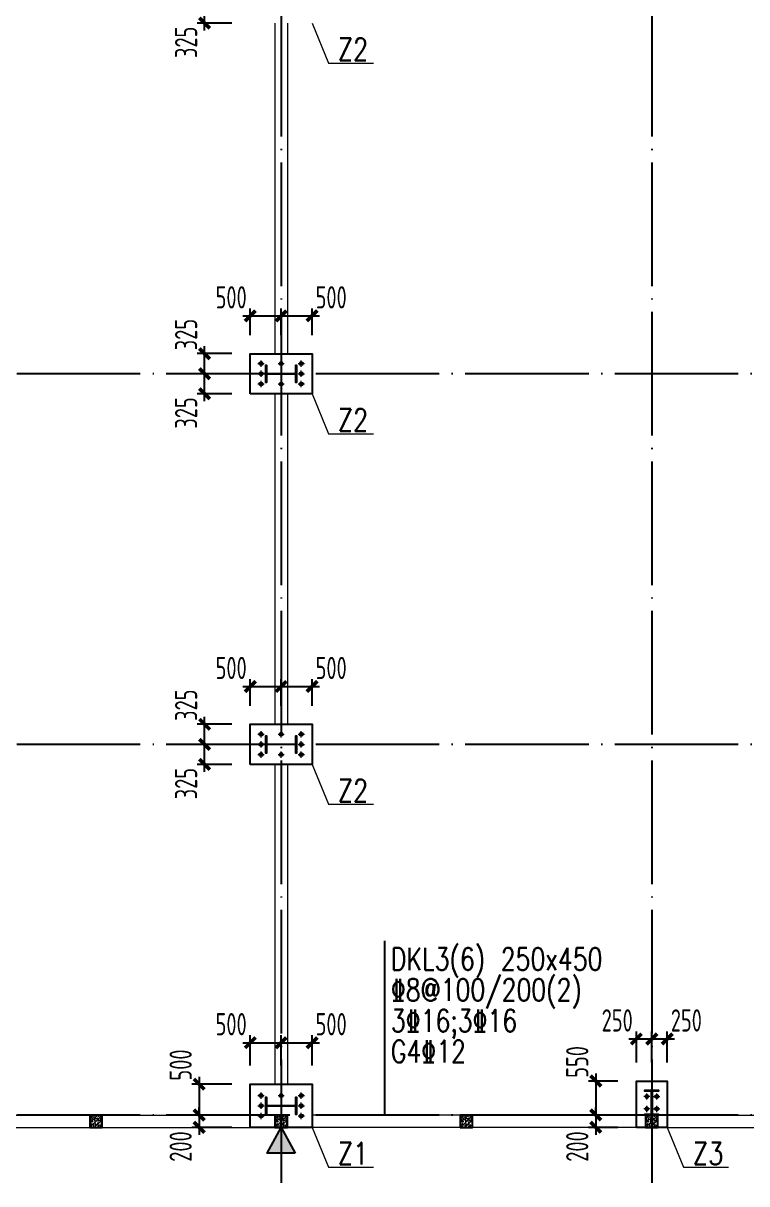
# Model space of a CAD drawing. Extents: x -1389621 to 57380, y -92505 to 283644.
# Drawn here: x -432118 to -420404, y 75953 to 94742 of the extents above; entities that cross this region are included whole.
import ezdxf
from ezdxf.enums import TextEntityAlignment as Align

# ---------------------------------------------------------------- set-up
doc = ezdxf.new("R2010")
doc.units = 0
doc.header["$LTSCALE"] = 100
doc.header["$MEASUREMENT"] = 0
doc.linetypes.add('CENTERX2', pattern=[101.6, 63.5, -12.7, 12.7, -12.7])
doc.linetypes.add('DOTE', pattern=[2.42, 2, -0.2, 0.02, -0.2])
doc.layers.get('0').update_dxf_attribs({"linetype": 'CONTINUOUS'})
doc.layers.get('Defpoints').update_dxf_attribs({"linetype": 'CONTINUOUS'})
for name, color, linetype in [('11000', 4, 'CONTINUOUS'), ('52', 2, 'CONTINUOUS'), ('708', 2, 'CONTINUOUS'), ('DIM', 3, 'CONTINUOUS'), ('DOTE', 1, 'DOTE'), ('HIDE_BEAMDIMMASS', 2, 'CONTINUOUS'), ('PUB_DIM', 3, 'CONTINUOUS'), ('基础', 41, 'CONTINUOUS'), ('柱子', 3, 'CONTINUOUS'), ('短柱', 2, 'CONTINUOUS')]:
    doc.layers.add(name, color=color, linetype=linetype)
for name, color, linetype, lineweight in [('HATCH', 254, 'CONTINUOUS', 0), ('PUB_TEXT', 7, 'CONTINUOUS', 15), ('轴线', 1, 'CENTERX2', 13)]:
    doc.layers.add(name, color=color, linetype=linetype, lineweight=lineweight)
doc.styles.add('hztxt', font='txt', dxfattribs={"width": 0.7, "height": 10, "bigfont": 'hztxt.shx'})
doc.styles.get("Standard").update_dxf_attribs({"font": 'txt', "height": 3, "bigfont": 'hztxt'})
doc.styles.add('TSSD_Dimension', font='tssdeng.shx', dxfattribs={"width": 0.7, "bigfont": 'hztxt.shx'})
doc.dimstyles.new('TSSD_100_100', dxfattribs={"dimtxt": 300, "dimasz": 100, "dimexe": 100, "dimexo": 250, "dimgap": 100, "dimtad": 1, "dimdec": 0, "dimzin": 0, "dimdsep": 46, "dimtxsty": 'TSSD_Dimension', "dimblk": 'ARCHTICK', "dimblk1": 'ARCHTICK', "dimblk2": 'ARCHTICK', "dimcen": 0, "dimdle": 100, "dimclrt": 7, "dimadec": 0, "dimazin": 0, "dimtfac": 1, "dimtdec": 0, "dimtix": 1, "dimtmove": 2, "dimatfit": 3, "dimfxl": 0, "dimtolj": 1, "dimtzin": 0, "dimarcsym": 0})

# ---------------------------------------------------------------- blocks, each defined once
blk = doc.blocks.new('A$C79C65598')
at = {"layer": 'HATCH'}
h = blk.add_hatch(dxfattribs=at)
h.set_pattern_fill('ARMORED', color=256, scale=10, style=0)
h.set_pattern_definition([(50, (641896.94, 32926.137), (71.726018, -6.2752135), [7.5, -82.5]), (355, (641896.94, 32926.14), (-13.875133, 75.219213), [6, -66]), (100.4514, (641902.915, 32925.614), (57.850938, 68.943954), [6.374019, -70.114211]), (46.1842, (641896.94, 32946.14), (106.724105, -16.551901), [11.25, -123.75]), (96.6356, (641905.83, 32944.76), (93.46627, 97.411787), [9.561029, -105.1713]), (351.1842, (641896.94, 32946.14), (93.466195, 97.41186), [9, -99]), (21, (641906.94, 32941.137), (59.690705, -40.261889), [7.5, -82.5]), (326, (641906.94, 32941.14), (24.331533, 72.5150045), [6, -66]), (71.4514, (641911.91, 32937.78), (84.022263, 32.25305), [6.374019, -70.114211]), (37.5, (641896.938, 32926.137), (1.2159855, 33.2893854), [0, -65.2, 0, -67, 0, -66.25]), (7.5, (641896.938, 32926.137), (26.3069537, 39.4411712), [0, -38.2, 0, -63.7, 0, -25.25]), (327.5, (641874.638, 32926.137), (53.3822436, -2.2554872), [0, -25, 0, -78, 0, -103.5]), (317.5, (641864.64, 32926.137), (58.318617, 10.0104982), [0, -32.5, 0, -51.8, 0, -73.5]), (45, (641896.94, 32926.137), (-35.355339, 35.355339), [])])
h.paths.add_polyline_path([(14700, 0), (14900, 0), (14900, 200), (14700, 200)])
h = blk.add_hatch(dxfattribs=at)
h.set_pattern_fill('ARMORED', color=256, scale=10, style=0)
h.set_pattern_definition([(50, (644896.94, 32926.137), (71.726018, -6.2752135), [7.5, -82.5]), (355, (644896.94, 32926.14), (-13.875133, 75.219213), [6, -66]), (100.4514, (644902.915, 32925.614), (57.850938, 68.943954), [6.374019, -70.114211]), (46.1842, (644896.94, 32946.14), (106.724105, -16.551901), [11.25, -123.75]), (96.6356, (644905.83, 32944.76), (93.46627, 97.411787), [9.561029, -105.1713]), (351.1842, (644896.94, 32946.14), (93.466195, 97.41186), [9, -99]), (21, (644906.94, 32941.137), (59.690705, -40.261889), [7.5, -82.5]), (326, (644906.94, 32941.14), (24.331533, 72.5150045), [6, -66]), (71.4514, (644911.91, 32937.78), (84.022263, 32.25305), [6.374019, -70.114211]), (37.5, (644896.938, 32926.137), (1.2159855, 33.2893854), [0, -65.2, 0, -67, 0, -66.25]), (7.5, (644896.938, 32926.137), (26.3069537, 39.4411712), [0, -38.2, 0, -63.7, 0, -25.25]), (327.5, (644874.638, 32926.137), (53.3822436, -2.2554872), [0, -25, 0, -78, 0, -103.5]), (317.5, (644864.64, 32926.137), (58.318617, 10.0104982), [0, -32.5, 0, -51.8, 0, -73.5]), (45, (644896.94, 32926.137), (-35.355339, 35.355339), [])])
h.paths.add_polyline_path([(17700, 0), (17900, 0), (17900, 200), (17700, 200)])
h = blk.add_hatch(dxfattribs=at)
h.set_pattern_fill('ARMORED', color=256, scale=10, style=0)
h.set_pattern_definition([(50, (647896.94, 32926.137), (71.726018, -6.2752135), [7.5, -82.5]), (355, (647896.94, 32926.14), (-13.875133, 75.219213), [6, -66]), (100.4514, (647902.915, 32925.614), (57.850938, 68.943954), [6.374019, -70.114211]), (46.1842, (647896.94, 32946.14), (106.724105, -16.551901), [11.25, -123.75]), (96.6356, (647905.83, 32944.76), (93.46627, 97.411787), [9.561029, -105.1713]), (351.1842, (647896.94, 32946.14), (93.466195, 97.41186), [9, -99]), (21, (647906.94, 32941.137), (59.690705, -40.261889), [7.5, -82.5]), (326, (647906.94, 32941.14), (24.331533, 72.5150045), [6, -66]), (71.4514, (647911.91, 32937.78), (84.022263, 32.25305), [6.374019, -70.114211]), (37.5, (647896.938, 32926.137), (1.2159855, 33.2893854), [0, -65.2, 0, -67, 0, -66.25]), (7.5, (647896.938, 32926.137), (26.3069537, 39.4411712), [0, -38.2, 0, -63.7, 0, -25.25]), (327.5, (647874.638, 32926.137), (53.3822436, -2.2554872), [0, -25, 0, -78, 0, -103.5]), (317.5, (647864.64, 32926.137), (58.318617, 10.0104982), [0, -32.5, 0, -51.8, 0, -73.5]), (45, (647896.94, 32926.137), (-35.355339, 35.355339), [])])
h.paths.add_polyline_path([(20700, 0), (20900, 0), (20900, 200), (20700, 200)])
h = blk.add_hatch(dxfattribs=at)
h.set_pattern_fill('ARMORED', color=256, scale=10, style=0)
h.set_pattern_definition([(50, (650896.94, 32926.137), (71.726018, -6.2752135), [7.5, -82.5]), (355, (650896.94, 32926.14), (-13.875133, 75.219213), [6, -66]), (100.4514, (650902.915, 32925.614), (57.850938, 68.943954), [6.374019, -70.114211]), (46.1842, (650896.94, 32946.14), (106.724105, -16.551901), [11.25, -123.75]), (96.6356, (650905.83, 32944.76), (93.46627, 97.411787), [9.561029, -105.1713]), (351.1842, (650896.94, 32946.14), (93.466195, 97.41186), [9, -99]), (21, (650906.94, 32941.137), (59.690705, -40.261889), [7.5, -82.5]), (326, (650906.94, 32941.14), (24.331533, 72.5150045), [6, -66]), (71.4514, (650911.91, 32937.78), (84.022263, 32.25305), [6.374019, -70.114211]), (37.5, (650896.938, 32926.137), (1.2159855, 33.2893854), [0, -65.2, 0, -67, 0, -66.25]), (7.5, (650896.938, 32926.137), (26.3069537, 39.4411712), [0, -38.2, 0, -63.7, 0, -25.25]), (327.5, (650874.638, 32926.137), (53.3822436, -2.2554872), [0, -25, 0, -78, 0, -103.5]), (317.5, (650864.64, 32926.137), (58.318617, 10.0104982), [0, -32.5, 0, -51.8, 0, -73.5]), (45, (650896.94, 32926.137), (-35.355339, 35.355339), [])])
h.paths.add_polyline_path([(23700, 0), (23900, 0), (23900, 200), (23700, 200)])
at = {"layer": '708'}
for points in [[(14700, 0), (14900, 0), (14900, 200), (14700, 200)], [(17700, 0), (17900, 0), (17900, 200), (17700, 200)], [(20700, 0), (20900, 0), (20900, 200), (20700, 200)], [(23700, 0), (23900, 0), (23900, 200), (23700, 200)]]:
    blk.add_lwpolyline(points, close=True, dxfattribs=at)
blk = doc.blocks.new('_ArchTick')
at = {"color": 0, "linetype": 'ByBlock'}
blk.add_lwpolyline([(-0.71, -0.71, 0.5, 0.5, 0), (0.71, 0.71, 0.5, 0.5, 0)], format="xyseb", dxfattribs=at)
blk = doc.blocks.new('*D1898')
at = {"layer": 'Defpoints', "color": 0, "ltscale": 100}
for p in [(-422192, 77617), (-422849, 77067), (-422192, 77067)]:
    blk.add_point(p, dxfattribs=at)
at = {"layer": 'DIM', "color": 0, "lineweight": -2, "ltscale": 100}
for p, q in [((-422492, 77617), (-422969, 77617)), ((-422849, 77737), (-422849, 76947)), ((-422492, 77067), (-422969, 77067))]:
    blk.add_line(p, q, dxfattribs=at)
at = {"layer": 'DIM', "color": 0, "lineweight": -2, "ltscale": 100, "xscale": 120, "yscale": 120, "zscale": 120}
for p, rotation in [((-422849, 77617), 90), ((-422849, 77067), 270)]:
    blk.add_blockref('_ArchTick', p, dxfattribs=dict(at, rotation=rotation))
at = {"layer": 'DIM', "color": 7, "ltscale": 100, "insert": (-423149, 77926), "char_height": 360, "attachment_point": 5, "rotation": 90, "style": 'TSSD_Dimension'}
blk.add_mtext('\\A1;550', dxfattribs=at)
blk = doc.blocks.new('*D1899')
at = {"layer": 'Defpoints', "color": 0, "ltscale": 100}
for p in [(-421692, 78298), (-421942, 77617), (-421692, 77617)]:
    blk.add_point(p, dxfattribs=at)
at = {"layer": 'DIM', "color": 0, "lineweight": -2, "ltscale": 100}
for p, q in [((-421942, 77917), (-421942, 78418)), ((-421692, 77917), (-421692, 78418)), ((-422062, 78298), (-421572, 78298))]:
    blk.add_line(p, q, dxfattribs=at)
at = {"layer": 'DIM', "color": 0, "lineweight": -2, "ltscale": 100, "xscale": 120, "yscale": 120, "zscale": 120, "rotation": 180}
blk.add_blockref('_ArchTick', (-421942, 78298), dxfattribs=at)
at = {"layer": 'DIM', "color": 0, "lineweight": -2, "ltscale": 100, "xscale": 120, "yscale": 120, "zscale": 120}
blk.add_blockref('_ArchTick', (-421692, 78298), dxfattribs=at)
at = {"layer": 'DIM', "color": 7, "ltscale": 100, "insert": (-421383, 78598), "char_height": 360, "attachment_point": 5, "style": 'TSSD_Dimension'}
blk.add_mtext('\\A1;250', dxfattribs=at)
blk = doc.blocks.new('*D1900')
at = {"layer": 'Defpoints', "color": 0, "ltscale": 100}
for p in [(-421942, 78298), (-422192, 77617), (-421942, 77617)]:
    blk.add_point(p, dxfattribs=at)
at = {"layer": 'DIM', "color": 0, "lineweight": -2, "ltscale": 100}
for p, q in [((-422192, 77917), (-422192, 78418)), ((-421942, 77917), (-421942, 78418)), ((-422312, 78298), (-421822, 78298))]:
    blk.add_line(p, q, dxfattribs=at)
at = {"layer": 'DIM', "color": 0, "lineweight": -2, "ltscale": 100, "xscale": 120, "yscale": 120, "zscale": 120, "rotation": 180}
blk.add_blockref('_ArchTick', (-422192, 78298), dxfattribs=at)
at = {"layer": 'DIM', "color": 0, "lineweight": -2, "ltscale": 100, "xscale": 120, "yscale": 120, "zscale": 120}
blk.add_blockref('_ArchTick', (-421942, 78298), dxfattribs=at)
at = {"layer": 'DIM', "color": 7, "ltscale": 100, "insert": (-422502, 78598), "char_height": 360, "attachment_point": 5, "style": 'TSSD_Dimension'}
blk.add_mtext('\\A1;250', dxfattribs=at)
blk = doc.blocks.new('*D1901')
at = {"layer": 'Defpoints', "color": 0, "ltscale": 100}
for p in [(-422192, 77067), (-422849, 76867), (-422192, 76867)]:
    blk.add_point(p, dxfattribs=at)
at = {"layer": 'DIM', "color": 0, "lineweight": -2, "ltscale": 100}
for p, q in [((-422492, 77067), (-422969, 77067)), ((-422849, 77067), (-422849, 77187)), ((-422849, 77067), (-422849, 76867)), ((-422492, 76867), (-422969, 76867)), ((-422849, 76867), (-422849, 76747))]:
    blk.add_line(p, q, dxfattribs=at)
at = {"layer": 'DIM', "color": 0, "lineweight": -2, "ltscale": 100, "xscale": 120, "yscale": 120, "zscale": 120}
for p, rotation in [((-422849, 77067), 270), ((-422849, 76867), 90)]:
    blk.add_blockref('_ArchTick', p, dxfattribs=dict(at, rotation=rotation))
at = {"layer": 'DIM', "color": 7, "ltscale": 100, "insert": (-423149, 76557), "char_height": 360, "attachment_point": 5, "rotation": 90, "style": 'TSSD_Dimension'}
blk.add_mtext('\\A1;200', dxfattribs=at)
blk = doc.blocks.new('*D1962')
at = {"layer": 'Defpoints', "color": 0, "ltscale": 100}
for p in [(-428442, 77567), (-429270, 77067), (-428442, 77067)]:
    blk.add_point(p, dxfattribs=at)
at = {"layer": 'DIM', "color": 0, "lineweight": -2, "ltscale": 100}
for p, q in [((-429270, 77687), (-429270, 76947)), ((-428742, 77567), (-429390, 77567)), ((-428742, 77067), (-429390, 77067))]:
    blk.add_line(p, q, dxfattribs=at)
at = {"layer": 'DIM', "color": 0, "lineweight": -2, "ltscale": 100, "xscale": 120, "yscale": 120, "zscale": 120}
for p, rotation in [((-429270, 77567), 90), ((-429270, 77067), 270)]:
    blk.add_blockref('_ArchTick', p, dxfattribs=dict(at, rotation=rotation))
at = {"layer": 'DIM', "color": 7, "ltscale": 100, "insert": (-429570, 77876), "char_height": 360, "attachment_point": 5, "rotation": 90, "style": 'TSSD_Dimension'}
blk.add_mtext('\\A1;500', dxfattribs=at)
blk = doc.blocks.new('*D1963')
at = {"layer": 'Defpoints', "color": 0, "ltscale": 100}
for p in [(-427442, 78237), (-427942, 77567), (-427442, 77567)]:
    blk.add_point(p, dxfattribs=at)
at = {"layer": 'DIM', "color": 0, "lineweight": -2, "ltscale": 100}
for p, q in [((-427942, 77867), (-427942, 78357)), ((-427442, 77867), (-427442, 78357)), ((-428062, 78237), (-427322, 78237))]:
    blk.add_line(p, q, dxfattribs=at)
at = {"layer": 'DIM', "color": 0, "lineweight": -2, "ltscale": 100, "xscale": 120, "yscale": 120, "zscale": 120, "rotation": 180}
blk.add_blockref('_ArchTick', (-427942, 78237), dxfattribs=at)
at = {"layer": 'DIM', "color": 0, "lineweight": -2, "ltscale": 100, "xscale": 120, "yscale": 120, "zscale": 120}
blk.add_blockref('_ArchTick', (-427442, 78237), dxfattribs=at)
at = {"layer": 'DIM', "color": 7, "ltscale": 100, "insert": (-427133, 78537), "char_height": 360, "attachment_point": 5, "style": 'TSSD_Dimension'}
blk.add_mtext('\\A1;500', dxfattribs=at)
blk = doc.blocks.new('*D1964')
at = {"layer": 'Defpoints', "color": 0, "ltscale": 100}
for p in [(-428442, 77067), (-429270, 76867), (-428442, 76867)]:
    blk.add_point(p, dxfattribs=at)
at = {"layer": 'DIM', "color": 0, "lineweight": -2, "ltscale": 100}
for p, q in [((-428742, 77067), (-429390, 77067)), ((-429270, 77067), (-429270, 77187)), ((-429270, 77067), (-429270, 76867)), ((-428742, 76867), (-429390, 76867)), ((-429270, 76867), (-429270, 76747))]:
    blk.add_line(p, q, dxfattribs=at)
at = {"layer": 'DIM', "color": 0, "lineweight": -2, "ltscale": 100, "xscale": 120, "yscale": 120, "zscale": 120}
for p, rotation in [((-429270, 77067), 270), ((-429270, 76867), 90)]:
    blk.add_blockref('_ArchTick', p, dxfattribs=dict(at, rotation=rotation))
at = {"layer": 'DIM', "color": 7, "ltscale": 100, "insert": (-429570, 76557), "char_height": 360, "attachment_point": 5, "rotation": 90, "style": 'TSSD_Dimension'}
blk.add_mtext('\\A1;200', dxfattribs=at)
blk = doc.blocks.new('*D1965')
at = {"layer": 'Defpoints', "color": 0, "ltscale": 100}
for p in [(-427942, 78237), (-428442, 77567), (-427942, 77567)]:
    blk.add_point(p, dxfattribs=at)
at = {"layer": 'DIM', "color": 0, "lineweight": -2, "ltscale": 100}
for p, q in [((-428442, 77867), (-428442, 78357)), ((-427942, 77867), (-427942, 78357)), ((-428562, 78237), (-427822, 78237))]:
    blk.add_line(p, q, dxfattribs=at)
at = {"layer": 'DIM', "color": 0, "lineweight": -2, "ltscale": 100, "xscale": 120, "yscale": 120, "zscale": 120, "rotation": 180}
blk.add_blockref('_ArchTick', (-428442, 78237), dxfattribs=at)
at = {"layer": 'DIM', "color": 0, "lineweight": -2, "ltscale": 100, "xscale": 120, "yscale": 120, "zscale": 120}
blk.add_blockref('_ArchTick', (-427942, 78237), dxfattribs=at)
at = {"layer": 'DIM', "color": 7, "ltscale": 100, "insert": (-428752, 78537), "char_height": 360, "attachment_point": 5, "style": 'TSSD_Dimension'}
blk.add_mtext('\\A1;500', dxfattribs=at)
blk = doc.blocks.new('*D1966')
at = {"layer": 'Defpoints', "color": 0, "ltscale": 100}
for p in [(-429182, 83392), (-428442, 83392), (-428442, 83067)]:
    blk.add_point(p, dxfattribs=at)
at = {"layer": 'DIM', "color": 0, "lineweight": -2, "ltscale": 100}
for p, q in [((-429182, 82947), (-429182, 83512)), ((-428742, 83392), (-429302, 83392)), ((-428742, 83067), (-429302, 83067))]:
    blk.add_line(p, q, dxfattribs=at)
at = {"layer": 'DIM', "color": 0, "lineweight": -2, "ltscale": 100, "xscale": 120, "yscale": 120, "zscale": 120}
for p, rotation in [((-429182, 83392), 90), ((-429182, 83067), 270)]:
    blk.add_blockref('_ArchTick', p, dxfattribs=dict(at, rotation=rotation))
at = {"layer": 'DIM', "color": 7, "ltscale": 100, "insert": (-429482, 83701), "char_height": 360, "attachment_point": 5, "rotation": 90, "style": 'TSSD_Dimension'}
blk.add_mtext('\\A1;325', dxfattribs=at)
blk = doc.blocks.new('*D1967')
at = {"layer": 'Defpoints', "color": 0, "ltscale": 100}
for p in [(-427942, 84004), (-428442, 83390), (-427942, 83390)]:
    blk.add_point(p, dxfattribs=at)
at = {"layer": 'DIM', "color": 0, "lineweight": -2, "ltscale": 100}
for p, q in [((-428562, 84004), (-427822, 84004)), ((-428442, 83690), (-428442, 84124)), ((-427942, 83690), (-427942, 84124))]:
    blk.add_line(p, q, dxfattribs=at)
at = {"layer": 'DIM', "color": 0, "lineweight": -2, "ltscale": 100, "xscale": 120, "yscale": 120, "zscale": 120, "rotation": 180}
blk.add_blockref('_ArchTick', (-428442, 84004), dxfattribs=at)
at = {"layer": 'DIM', "color": 0, "lineweight": -2, "ltscale": 100, "xscale": 120, "yscale": 120, "zscale": 120}
blk.add_blockref('_ArchTick', (-427942, 84004), dxfattribs=at)
at = {"layer": 'DIM', "color": 7, "ltscale": 100, "insert": (-428752, 84304), "char_height": 360, "attachment_point": 5, "style": 'TSSD_Dimension'}
blk.add_mtext('\\A1;500', dxfattribs=at)
blk = doc.blocks.new('*D1968')
at = {"layer": 'Defpoints', "color": 0, "ltscale": 100}
for p in [(-429182, 83067), (-428442, 83067), (-428442, 82742)]:
    blk.add_point(p, dxfattribs=at)
at = {"layer": 'DIM', "color": 0, "lineweight": -2, "ltscale": 100}
for p, q in [((-428742, 83067), (-429302, 83067)), ((-429182, 82622), (-429182, 83187)), ((-428742, 82742), (-429302, 82742))]:
    blk.add_line(p, q, dxfattribs=at)
at = {"layer": 'DIM', "color": 0, "lineweight": -2, "ltscale": 100, "xscale": 120, "yscale": 120, "zscale": 120}
for p, rotation in [((-429182, 83067), 90), ((-429182, 82742), 270)]:
    blk.add_blockref('_ArchTick', p, dxfattribs=dict(at, rotation=rotation))
at = {"layer": 'DIM', "color": 7, "ltscale": 100, "insert": (-429482, 82432), "char_height": 360, "attachment_point": 5, "rotation": 90, "style": 'TSSD_Dimension'}
blk.add_mtext('\\A1;325', dxfattribs=at)
blk = doc.blocks.new('*D1969')
at = {"layer": 'Defpoints', "color": 0, "ltscale": 100}
for p in [(-427442, 84004), (-427942, 83390), (-427442, 83390)]:
    blk.add_point(p, dxfattribs=at)
at = {"layer": 'DIM', "color": 0, "lineweight": -2, "ltscale": 100}
for p, q in [((-428062, 84004), (-427322, 84004)), ((-427942, 83690), (-427942, 84124)), ((-427442, 83690), (-427442, 84124))]:
    blk.add_line(p, q, dxfattribs=at)
at = {"layer": 'DIM', "color": 0, "lineweight": -2, "ltscale": 100, "xscale": 120, "yscale": 120, "zscale": 120, "rotation": 180}
blk.add_blockref('_ArchTick', (-427942, 84004), dxfattribs=at)
at = {"layer": 'DIM', "color": 0, "lineweight": -2, "ltscale": 100, "xscale": 120, "yscale": 120, "zscale": 120}
blk.add_blockref('_ArchTick', (-427442, 84004), dxfattribs=at)
at = {"layer": 'DIM', "color": 7, "ltscale": 100, "insert": (-427133, 84304), "char_height": 360, "attachment_point": 5, "style": 'TSSD_Dimension'}
blk.add_mtext('\\A1;500', dxfattribs=at)
blk = doc.blocks.new('*D1970')
at = {"layer": 'Defpoints', "color": 0, "ltscale": 100}
for p in [(-429182, 89392), (-428442, 89392), (-428442, 89067)]:
    blk.add_point(p, dxfattribs=at)
at = {"layer": 'DIM', "color": 0, "lineweight": -2, "ltscale": 100}
for p, q in [((-429182, 88947), (-429182, 89512)), ((-428742, 89392), (-429302, 89392)), ((-428742, 89067), (-429302, 89067))]:
    blk.add_line(p, q, dxfattribs=at)
at = {"layer": 'DIM', "color": 0, "lineweight": -2, "ltscale": 100, "xscale": 120, "yscale": 120, "zscale": 120}
for p, rotation in [((-429182, 89392), 90), ((-429182, 89067), 270)]:
    blk.add_blockref('_ArchTick', p, dxfattribs=dict(at, rotation=rotation))
at = {"layer": 'DIM', "color": 7, "ltscale": 100, "insert": (-429482, 89701), "char_height": 360, "attachment_point": 5, "rotation": 90, "style": 'TSSD_Dimension'}
blk.add_mtext('\\A1;325', dxfattribs=at)
blk = doc.blocks.new('*D1971')
at = {"layer": 'Defpoints', "color": 0, "ltscale": 100}
for p in [(-427942, 90004), (-428442, 89390), (-427942, 89390)]:
    blk.add_point(p, dxfattribs=at)
at = {"layer": 'DIM', "color": 0, "lineweight": -2, "ltscale": 100}
for p, q in [((-428562, 90004), (-427822, 90004)), ((-428442, 89690), (-428442, 90124)), ((-427942, 89690), (-427942, 90124))]:
    blk.add_line(p, q, dxfattribs=at)
at = {"layer": 'DIM', "color": 0, "lineweight": -2, "ltscale": 100, "xscale": 120, "yscale": 120, "zscale": 120, "rotation": 180}
blk.add_blockref('_ArchTick', (-428442, 90004), dxfattribs=at)
at = {"layer": 'DIM', "color": 0, "lineweight": -2, "ltscale": 100, "xscale": 120, "yscale": 120, "zscale": 120}
blk.add_blockref('_ArchTick', (-427942, 90004), dxfattribs=at)
at = {"layer": 'DIM', "color": 7, "ltscale": 100, "insert": (-428752, 90304), "char_height": 360, "attachment_point": 5, "style": 'TSSD_Dimension'}
blk.add_mtext('\\A1;500', dxfattribs=at)
blk = doc.blocks.new('*D1972')
at = {"layer": 'Defpoints', "color": 0, "ltscale": 100}
for p in [(-429182, 89067), (-428442, 89067), (-428442, 88742)]:
    blk.add_point(p, dxfattribs=at)
at = {"layer": 'DIM', "color": 0, "lineweight": -2, "ltscale": 100}
for p, q in [((-428742, 89067), (-429302, 89067)), ((-429182, 88622), (-429182, 89187)), ((-428742, 88742), (-429302, 88742))]:
    blk.add_line(p, q, dxfattribs=at)
at = {"layer": 'DIM', "color": 0, "lineweight": -2, "ltscale": 100, "xscale": 120, "yscale": 120, "zscale": 120}
for p, rotation in [((-429182, 89067), 90), ((-429182, 88742), 270)]:
    blk.add_blockref('_ArchTick', p, dxfattribs=dict(at, rotation=rotation))
at = {"layer": 'DIM', "color": 7, "ltscale": 100, "insert": (-429482, 88432), "char_height": 360, "attachment_point": 5, "rotation": 90, "style": 'TSSD_Dimension'}
blk.add_mtext('\\A1;325', dxfattribs=at)
blk = doc.blocks.new('*D1973')
at = {"layer": 'Defpoints', "color": 0, "ltscale": 100}
for p in [(-427442, 90004), (-427942, 89390), (-427442, 89390)]:
    blk.add_point(p, dxfattribs=at)
at = {"layer": 'DIM', "color": 0, "lineweight": -2, "ltscale": 100}
for p, q in [((-428062, 90004), (-427322, 90004)), ((-427942, 89690), (-427942, 90124)), ((-427442, 89690), (-427442, 90124))]:
    blk.add_line(p, q, dxfattribs=at)
at = {"layer": 'DIM', "color": 0, "lineweight": -2, "ltscale": 100, "xscale": 120, "yscale": 120, "zscale": 120, "rotation": 180}
blk.add_blockref('_ArchTick', (-427942, 90004), dxfattribs=at)
at = {"layer": 'DIM', "color": 0, "lineweight": -2, "ltscale": 100, "xscale": 120, "yscale": 120, "zscale": 120}
blk.add_blockref('_ArchTick', (-427442, 90004), dxfattribs=at)
at = {"layer": 'DIM', "color": 7, "ltscale": 100, "insert": (-427133, 90304), "char_height": 360, "attachment_point": 5, "style": 'TSSD_Dimension'}
blk.add_mtext('\\A1;500', dxfattribs=at)
blk = doc.blocks.new('*D1976')
at = {"layer": 'Defpoints', "color": 0, "ltscale": 100}
for p in [(-429182, 95067), (-428442, 95067), (-428442, 94742)]:
    blk.add_point(p, dxfattribs=at)
at = {"layer": 'DIM', "color": 0, "lineweight": -2, "ltscale": 100}
for p, q in [((-429182, 94622), (-429182, 95187)), ((-428742, 95067), (-429302, 95067)), ((-428742, 94742), (-429302, 94742))]:
    blk.add_line(p, q, dxfattribs=at)
at = {"layer": 'DIM', "color": 0, "lineweight": -2, "ltscale": 100, "xscale": 120, "yscale": 120, "zscale": 120}
for p, rotation in [((-429182, 95067), 90), ((-429182, 94742), 270)]:
    blk.add_blockref('_ArchTick', p, dxfattribs=dict(at, rotation=rotation))
at = {"layer": 'DIM', "color": 7, "ltscale": 100, "insert": (-429482, 94432), "char_height": 360, "attachment_point": 5, "rotation": 90, "style": 'TSSD_Dimension'}
blk.add_mtext('\\A1;325', dxfattribs=at)

msp = doc.modelspace()

# ---------------------------------------------------------------- hatches: boundary and pattern name
h = msp.add_hatch(color=256)
edge = h.paths.add_edge_path()
edge.add_arc((-428267.342, 89231.574), 26, 0, 360)
h = msp.add_hatch(color=256)
edge = h.paths.add_edge_path()
edge.add_arc((-427942.342, 89231.574), 26, 0, 360)
h = msp.add_hatch(color=256)
edge = h.paths.add_edge_path()
edge.add_arc((-427617.342, 89231.574), 26, 0, 360)
h = msp.add_hatch(color=256)
edge = h.paths.add_edge_path()
edge.add_arc((-428267.342, 89066.574), 26, 0, 360)
h = msp.add_hatch(color=256)
edge = h.paths.add_edge_path()
edge.add_arc((-427617.342, 89066.574), 26, 0, 360)
h = msp.add_hatch(color=256)
edge = h.paths.add_edge_path()
edge.add_arc((-428267.342, 88901.574), 26, 0, 360)
h = msp.add_hatch(color=256)
edge = h.paths.add_edge_path()
edge.add_arc((-427942.342, 88901.574), 26, 0, 360)
h = msp.add_hatch(color=256)
edge = h.paths.add_edge_path()
edge.add_arc((-427617.342, 88901.574), 26, 0, 360)
h = msp.add_hatch(color=256)
edge = h.paths.add_edge_path()
edge.add_arc((-428267.342, 83231.574), 26, 0, 360)
h = msp.add_hatch(color=256)
edge = h.paths.add_edge_path()
edge.add_arc((-427942.342, 83231.574), 26, 0, 360)
h = msp.add_hatch(color=256)
edge = h.paths.add_edge_path()
edge.add_arc((-427617.342, 83231.574), 26, 0, 360)
h = msp.add_hatch(color=256)
edge = h.paths.add_edge_path()
edge.add_arc((-428267.342, 83066.574), 26, 0, 360)
h = msp.add_hatch(color=256)
edge = h.paths.add_edge_path()
edge.add_arc((-427617.342, 83066.574), 26, 0, 360)
h = msp.add_hatch(color=256)
edge = h.paths.add_edge_path()
edge.add_arc((-428267.342, 82901.574), 26, 0, 360)
h = msp.add_hatch(color=256)
edge = h.paths.add_edge_path()
edge.add_arc((-427942.342, 82901.574), 26, 0, 360)
h = msp.add_hatch(color=256)
edge = h.paths.add_edge_path()
edge.add_arc((-427617.342, 82901.574), 26, 0, 360)
h = msp.add_hatch(color=256)
edge = h.paths.add_edge_path()
edge.add_arc((-428267.342, 77381.574), 26, 0, 360)
h = msp.add_hatch(color=256)
edge = h.paths.add_edge_path()
edge.add_arc((-427942.342, 77381.574), 26, 0, 360)
h = msp.add_hatch(color=256)
edge = h.paths.add_edge_path()
edge.add_arc((-427617.342, 77381.574), 26, 0, 360)
h = msp.add_hatch(color=256)
edge = h.paths.add_edge_path()
edge.add_arc((-428267.342, 77216.574), 26, 0, 360)
h = msp.add_hatch(color=256)
edge = h.paths.add_edge_path()
edge.add_arc((-427617.342, 77216.574), 26, 0, 360)
h = msp.add_hatch(color=256)
edge = h.paths.add_edge_path()
edge.add_arc((-422022.342, 77366.574), 26, 0, 360)
h = msp.add_hatch(color=256)
edge = h.paths.add_edge_path()
edge.add_arc((-421862.342, 77366.574), 26, 0, 360)
h = msp.add_hatch(color=256)
edge = h.paths.add_edge_path()
edge.add_arc((-428267.342, 77051.574), 26, 0, 360)
h = msp.add_hatch(color=256)
edge = h.paths.add_edge_path()
edge.add_arc((-427942.342, 77051.574), 26, 0, 360)
h = msp.add_hatch(color=256)
edge = h.paths.add_edge_path()
edge.add_arc((-427617.342, 77051.574), 26, 0, 360)
h = msp.add_hatch(color=256)
edge = h.paths.add_edge_path()
edge.add_arc((-422022.342, 77166.574), 26, 0, 360)
h = msp.add_hatch(color=256)
edge = h.paths.add_edge_path()
edge.add_arc((-421862.342, 77166.574), 26, 0, 360)
at = {"layer": '52', "ltscale": 100}
msp.add_hatch(color=256, dxfattribs=at).paths.add_polyline_path([(-427716.229, 76450.747), (-428168.454, 76450.747), (-427942.342, 76866.574)])

# ---------------------------------------------------------------- linework, layer by layer
at = {"layer": '11000'}
for centre in [(-428267.342, 89231.574), (-427942.342, 89231.574), (-427617.342, 89231.574), (-428267.342, 89066.574), (-427617.342, 89066.574), (-428267.342, 88901.574), (-427942.342, 88901.574), (-427617.342, 88901.574), (-428267.342, 83231.574), (-427942.342, 83231.574), (-427617.342, 83231.574), (-428267.342, 83066.574), (-427617.342, 83066.574), (-428267.342, 82901.574), (-427942.342, 82901.574), (-427617.342, 82901.574), (-428267.342, 77381.574), (-427942.342, 77381.574), (-427617.342, 77381.574), (-428267.342, 77216.574), (-427617.342, 77216.574), (-422022.342, 77366.574), (-421862.342, 77366.574), (-428267.342, 77051.574), (-427942.342, 77051.574), (-427617.342, 77051.574), (-422022.342, 77166.574), (-421862.342, 77166.574)]:
    msp.add_circle(centre, 26, dxfattribs=at)
at = {"layer": '52', "ltscale": 100}
msp.add_lwpolyline([(-427716.229, 76450.747), (-428168.454, 76450.747), (-427942.342, 76866.574)], close=True, dxfattribs=at)
at = {"layer": 'DOTE', "linetype": 'DOTE', "ltscale": 10}
for p, q in [((-427942.342, 150566.574), (-427942.342, 75566.574)), ((-421942.342, 150566.574), (-421942.342, 75566.574)), ((-408442.342, 89066.574), (-449864.339, 89066.574)), ((-408442.342, 83066.574), (-449864.339, 83066.574)), ((-408442.342, 77066.574), (-449864.339, 77066.574))]:
    msp.add_line(p, q, dxfattribs=at)
at = {"layer": 'HATCH', "ltscale": 100}
for p, q in [((-428042.342, 94741.574), (-428042.342, 89391.574)), ((-427842.342, 94741.574), (-427842.342, 89391.574)), ((-428042.342, 88741.574), (-428042.342, 83391.574)), ((-427842.342, 88741.574), (-427842.342, 83391.574)), ((-428042.342, 82741.574), (-428042.342, 77566.574)), ((-427842.342, 82741.574), (-427842.342, 77566.574)), ((-433692.342, 77066.574), (-428442.342, 77066.574)), ((-422192.342, 77066.574), (-427442.342, 77066.574)), ((-421692.342, 77066.574), (-416192.342, 77066.574)), ((-433692.342, 76866.574), (-428442.342, 76866.574)), ((-422192.342, 76866.574), (-427442.342, 76866.574)), ((-421692.342, 76866.574), (-416192.342, 76866.574))]:
    msp.add_line(p, q, dxfattribs=at)
at = {"layer": 'HIDE_BEAMDIMMASS'}
msp.add_line((-426263.971, 77066.574), (-426263.971, 79885.021), dxfattribs=at)
at = {"layer": 'PUB_TEXT'}
for p, q in [((-427442.342, 94741.574), (-427178.223, 94096.373)), ((-427178.223, 94096.373), (-426447.867, 94096.373)), ((-427442.342, 88741.574), (-427178.223, 88096.373)), ((-427178.223, 88096.373), (-426447.867, 88096.373)), ((-427442.342, 82741.574), (-427178.223, 82096.373)), ((-427178.223, 82096.373), (-426447.867, 82096.373)), ((-427442.342, 76866.574), (-427178.223, 76221.373)), ((-421692.342, 76866.574), (-421428.223, 76221.373)), ((-427178.223, 76221.373), (-426447.867, 76221.373)), ((-421428.223, 76221.373), (-420697.867, 76221.373))]:
    msp.add_line(p, q, dxfattribs=at)
at = {"layer": '柱子', "ltscale": 100}
for points in [[(-428180.342, 89062.574), (-428180.342, 88926.574), (-428192.342, 88926.574), (-428192.342, 89206.574), (-428180.342, 89206.574), (-428180.342, 89070.574), (-427704.342, 89070.574), (-427704.342, 89206.574), (-427692.342, 89206.574), (-427692.342, 88926.574), (-427704.342, 88926.574), (-427704.342, 89062.574)], [(-428180.342, 83062.574), (-428180.342, 82926.574), (-428192.342, 82926.574), (-428192.342, 83206.574), (-428180.342, 83206.574), (-428180.342, 83070.574), (-427704.342, 83070.574), (-427704.342, 83206.574), (-427692.342, 83206.574), (-427692.342, 82926.574), (-427704.342, 82926.574), (-427704.342, 83062.574)], [(-421938.342, 77078.574), (-421832.342, 77078.574), (-421832.342, 77066.574), (-422052.342, 77066.574), (-422052.342, 77078.574), (-421946.342, 77078.574), (-421946.342, 77454.574), (-422052.342, 77454.574), (-422052.342, 77466.574), (-421832.342, 77466.574), (-421832.342, 77454.574), (-421938.342, 77454.574)], [(-428180.342, 77212.574), (-428180.342, 77076.574), (-428192.342, 77076.574), (-428192.342, 77356.574), (-428180.342, 77356.574), (-428180.342, 77220.574), (-427704.342, 77220.574), (-427704.342, 77356.574), (-427692.342, 77356.574), (-427692.342, 77076.574), (-427704.342, 77076.574), (-427704.342, 77212.574)]]:
    msp.add_lwpolyline(points, close=True, dxfattribs=at)
at = {"layer": '短柱', "ltscale": 100}
for points in [[(-428442.342, 88741.574), (-428442.342, 89391.574), (-427442.342, 89391.574), (-427442.342, 88741.574)], [(-428442.342, 82741.574), (-428442.342, 83391.574), (-427442.342, 83391.574), (-427442.342, 82741.574)], [(-422192.342, 76866.574), (-422192.342, 77616.574), (-421692.342, 77616.574), (-421692.342, 76866.574)], [(-428442.342, 76866.574), (-428442.342, 77566.574), (-427442.342, 77566.574), (-427442.342, 76866.574)]]:
    msp.add_lwpolyline(points, close=True, dxfattribs=at)
at = {"layer": '轴线'}
for p, q in [((-428267.342, 89180.574), (-428267.342, 89282.574)), ((-427942.342, 89180.574), (-427942.342, 89282.574)), ((-427617.342, 89180.574), (-427617.342, 89282.574)), ((-428318.342, 89231.574), (-428216.342, 89231.574)), ((-428318.342, 89066.574), (-428216.342, 89066.574)), ((-428267.342, 89015.574), (-428267.342, 89117.574)), ((-427993.342, 89231.574), (-427891.342, 89231.574)), ((-427668.342, 89231.574), (-427566.342, 89231.574)), ((-427668.342, 89066.574), (-427566.342, 89066.574)), ((-427617.342, 89015.574), (-427617.342, 89117.574)), ((-428318.342, 88901.574), (-428216.342, 88901.574)), ((-428267.342, 88850.574), (-428267.342, 88952.574)), ((-427993.342, 88901.574), (-427891.342, 88901.574)), ((-427942.342, 88850.574), (-427942.342, 88952.574)), ((-427668.342, 88901.574), (-427566.342, 88901.574)), ((-427617.342, 88850.574), (-427617.342, 88952.574)), ((-428318.342, 83231.574), (-428216.342, 83231.574)), ((-428267.342, 83180.574), (-428267.342, 83282.574)), ((-427993.342, 83231.574), (-427891.342, 83231.574)), ((-427942.342, 83180.574), (-427942.342, 83282.574)), ((-427668.342, 83231.574), (-427566.342, 83231.574)), ((-427617.342, 83180.574), (-427617.342, 83282.574)), ((-428318.342, 83066.574), (-428216.342, 83066.574)), ((-428267.342, 83015.574), (-428267.342, 83117.574)), ((-427668.342, 83066.574), (-427566.342, 83066.574)), ((-427617.342, 83015.574), (-427617.342, 83117.574)), ((-428318.342, 82901.574), (-428216.342, 82901.574)), ((-428267.342, 82850.574), (-428267.342, 82952.574)), ((-427993.342, 82901.574), (-427891.342, 82901.574)), ((-427942.342, 82850.574), (-427942.342, 82952.574)), ((-427668.342, 82901.574), (-427566.342, 82901.574)), ((-427617.342, 82850.574), (-427617.342, 82952.574)), ((-428267.342, 77330.574), (-428267.342, 77432.574)), ((-427942.342, 77330.574), (-427942.342, 77432.574)), ((-427617.342, 77330.574), (-427617.342, 77432.574)), ((-422022.342, 77315.574), (-422022.342, 77417.574)), ((-421862.342, 77315.574), (-421862.342, 77417.574)), ((-428318.342, 77381.574), (-428216.342, 77381.574)), ((-428267.342, 77165.574), (-428267.342, 77267.574)), ((-427993.342, 77381.574), (-427891.342, 77381.574)), ((-427668.342, 77381.574), (-427566.342, 77381.574)), ((-427617.342, 77165.574), (-427617.342, 77267.574)), ((-421971.342, 77366.574), (-422073.342, 77366.574)), ((-421913.342, 77366.574), (-421811.342, 77366.574)), ((-428318.342, 77216.574), (-428216.342, 77216.574)), ((-428318.342, 77051.574), (-428216.342, 77051.574)), ((-428267.342, 77000.574), (-428267.342, 77102.574)), ((-427993.342, 77051.574), (-427891.342, 77051.574)), ((-427942.342, 77000.574), (-427942.342, 77102.574)), ((-427668.342, 77216.574), (-427566.342, 77216.574)), ((-427668.342, 77051.574), (-427566.342, 77051.574)), ((-427617.342, 77000.574), (-427617.342, 77102.574)), ((-421971.342, 77166.574), (-422073.342, 77166.574)), ((-422022.342, 77115.574), (-422022.342, 77217.574)), ((-421913.342, 77166.574), (-421811.342, 77166.574)), ((-421862.342, 77115.574), (-421862.342, 77217.574))]:
    msp.add_line(p, q, dxfattribs=at)

# ---------------------------------------------------------------- block references
at = {"layer": '基础', "ltscale": 100}
msp.add_blockref('A$C79C65598', (-445742.341, 76866.574), dxfattribs=at)

# ---------------------------------------------------------------- texts
at = {"layer": 'HIDE_BEAMDIMMASS', "width": 0.779817}
for s, p in [('DKL3(6) 250x450', (-426166.218, 79412.199)), ('\x848@100/200(2)', (-426166.218, 78913.449)), ('3\x8416;3\x8416', (-426166.218, 78414.7)), ('G4\x8412', (-426166.218, 77915.95))]:
    msp.add_text(s, height=360, dxfattribs=at).set_placement(p)
at = {"layer": 'PUB_DIM', "color": 7, "linetype": 'Continuous', "style": 'hztxt', "width": 0.8}
for s, p in [('Z2', (-426779.813, 94319.327)), ('Z2', (-426779.813, 88319.327)), ('Z2', (-426779.813, 82319.327)), ('Z1', (-426779.813, 76444.327)), ('Z3', (-421029.813, 76444.327))]:
    msp.add_text(s, height=360, dxfattribs=at).set_placement(p, align=Align.MIDDLE)

# ---------------------------------------------------------------- dimensions: what is measured, and where the dimension line sits
at = {"layer": 'DIM', "ltscale": 100}
for base, p1, p2, picture, middle in [((-429182.02, 95066.574), (-428442.342, 94741.574), (-428442.342, 95066.574), '*D1976', (-429482.02, 94431.881)), ((-429182.02, 89391.574), (-428442.342, 89066.574), (-428442.342, 89391.574), '*D1970', (-429482.02, 89701.266)), ((-429182.02, 89066.574), (-428442.342, 88741.574), (-428442.342, 89066.574), '*D1972', (-429482.02, 88431.881)), ((-429182.02, 83391.574), (-428442.342, 83066.574), (-428442.342, 83391.574), '*D1966', (-429482.02, 83701.266)), ((-429182.02, 83066.574), (-428442.342, 82741.574), (-428442.342, 83066.574), '*D1968', (-429482.02, 82431.881)), ((-429269.727, 77066.574), (-428442.342, 77566.574), (-428442.342, 77066.574), '*D1962', (-429569.727, 77876.266)), ((-422849.014, 77066.574), (-422192.342, 77616.574), (-422192.342, 77066.574), '*D1898', (-423149.014, 77926.266)), ((-429269.727, 76866.574), (-428442.342, 77066.574), (-428442.342, 76866.574), '*D1964', (-429569.727, 76556.881)), ((-422849.014, 76866.574), (-422192.342, 77066.574), (-422192.342, 76866.574), '*D1901', (-423149.014, 76556.881))]:
    dim = msp.add_linear_dim(base=base, p1=p1, p2=p2, angle=90, dimstyle='TSSD_100_100', override={"dimscale": 1.2}, dxfattribs=at)
    dim.commit()
    dim.dimension.update_dxf_attribs({"geometry": picture, "text_midpoint": middle, "dimtype": 160})
for base, p1, p2, picture, middle in [((-427942.342, 90004.087), (-428442.342, 89389.805), (-427942.342, 89389.805), '*D1971', (-428752.034, 90304.087)), ((-427442.342, 90004.087), (-427942.342, 89389.805), (-427442.342, 89389.805), '*D1973', (-427132.649, 90304.087)), ((-427942.342, 84004.087), (-428442.342, 83389.805), (-427942.342, 83389.805), '*D1967', (-428752.034, 84304.087)), ((-427442.342, 84004.087), (-427942.342, 83389.805), (-427442.342, 83389.805), '*D1969', (-427132.649, 84304.087)), ((-427942.342, 78237.13), (-428442.342, 77566.574), (-427942.342, 77566.574), '*D1965', (-428752.034, 78537.13)), ((-427442.342, 78237.13), (-427942.342, 77566.574), (-427442.342, 77566.574), '*D1963', (-427132.649, 78537.13)), ((-421942.342, 78297.867), (-422192.342, 77616.574), (-421942.342, 77616.574), '*D1900', (-422502.034, 78597.867)), ((-421692.342, 78297.867), (-421942.342, 77616.574), (-421692.342, 77616.574), '*D1899', (-421382.649, 78597.867))]:
    dim = msp.add_linear_dim(base=base, p1=p1, p2=p2, dimstyle='TSSD_100_100', override={"dimscale": 1.2}, dxfattribs=at)
    dim.commit()
    dim.dimension.update_dxf_attribs({"geometry": picture, "text_midpoint": middle, "dimtype": 160})

doc.saveas('drawing.dxf')
